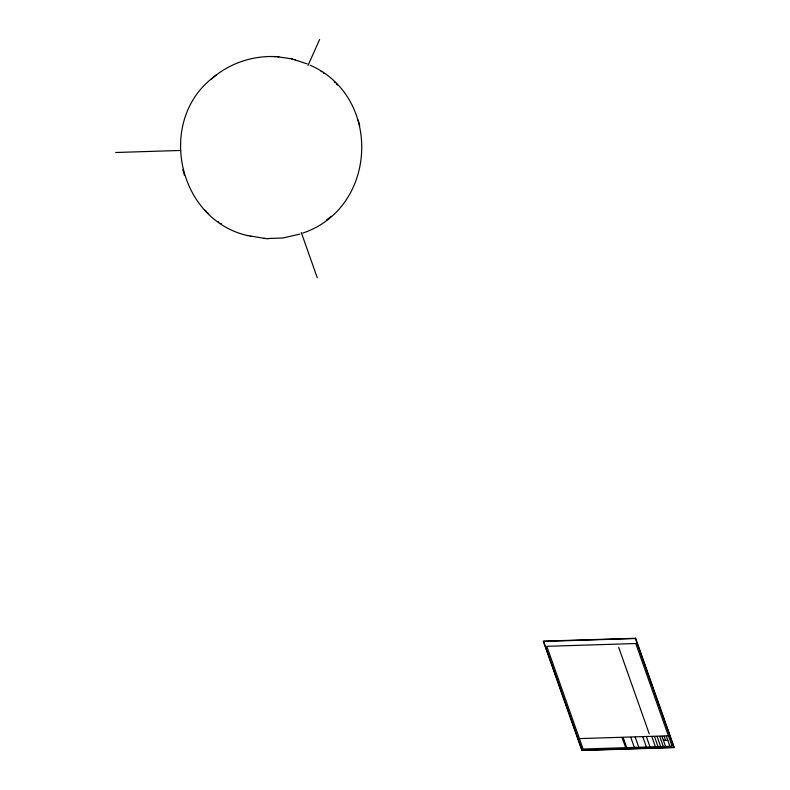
<?xml version="1.0" encoding="UTF-8"?>
<svg xmlns="http://www.w3.org/2000/svg" width="790" height="790" viewBox="0 0 790 790"><rect width="100%" height="100%" fill="white"/><g stroke="black" fill="none" stroke-linecap="round" stroke-linejoin="round"><path stroke-width="1.19" d="M308.041 65.402L319.624 39.5M213.695 77.045C156.144 120.327 177.483 219.887 247.843 235.637M302.876 233.05C377.64 207.829 382.429 96.775 310.115 65.195M213.902 76.897C231.045 62.795 253.57 55.458 275.73 56.643M326.379 220.173L331.138 216.302M211.394 78.931L216.154 75.05M299.884 234.117L283.008 237.968L266.803 238.59M115.705 152.5L180.624 150.456M579.416 738.601L668.399 735.806M623.28 740.862L624.307 740.832M663.393 740.358L667.757 740.22M624.416 744.071L625.443 744.042M277.458 56.752L291.52 58.796L307.231 63.901M247.191 235.469L265.075 238.481M274.199 56.554L278.85 56.821M263.682 238.402L268.333 238.669M291.52 58.796L292.32 58.993M294.69 59.586L295.341 59.754M250.213 236.23L251.013 236.437M321.086 71.347L321.658 71.742M220.874 223.491L221.447 223.876M323.653 73.105L324.354 73.579M218.178 221.644L218.879 222.118M334.209 81.755L335.207 82.752M336.412 83.967L337.508 85.063M205.025 210.16L206.121 211.256M207.326 212.471L208.323 213.478M666.355 736.27L669.762 745.898M664.183 736.329L665.575 740.289M662 736.399L665.407 746.037M659.778 736.468L663.175 746.106M657.132 736.557L660.539 746.185M654.485 736.636L657.892 746.274M651.839 736.724L655.246 746.352M618.659 647.296L649.202 733.712M646.457 736.892L649.864 746.52M642.863 737.001L646.269 746.639M635.239 737.238L638.646 746.876M630.795 737.386L634.202 747.014M623.172 737.623L626.579 747.251M622.145 737.653L625.552 747.291M301.257 232.448L317.274 277.774M358.117 120.08L358.848 122.628M358.976 123.112L359.717 125.738M182.816 169.485L183.556 172.111M183.685 172.595L184.416 175.153M635.644 638.261L543.244 641.164L581.894 750.5L674.295 747.597L635.644 638.261M635.427 638.527L543.648 641.411L582.112 750.233L673.89 747.35L635.427 638.527M635.772 643.524L546.799 646.319L583.099 749.019L672.073 746.224L635.772 643.524"/></g></svg>
